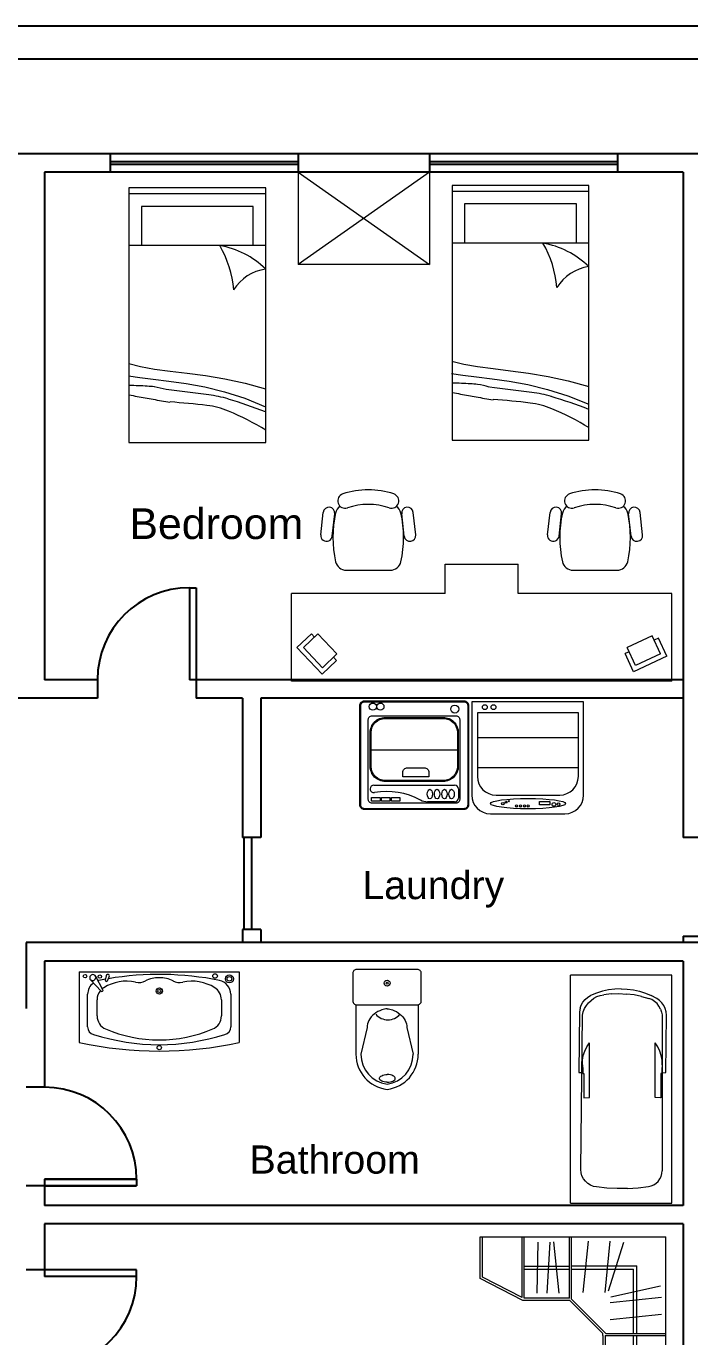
# Model space of a CAD drawing. Header units: millimetres. Extents: x -5354 to 175654, y 1543 to 8261111.
# Drawn here: x 8422 to 13472, y 8510 to 18481 of the extents above; entities that cross this region are included whole.
import ezdxf

# ---------------------------------------------------------------- set-up
doc = ezdxf.new("R2010")
doc.units = ezdxf.units.MM
for name, color, linetype in [('HouseName', 9, 'Continuous'), ('Muro', 7, 'Continuous'), ('Planta', 7, 'Continuous')]:
    doc.layers.add(name, color=color, linetype=linetype)
doc.layers.add('Moveis', color=250, linetype='Continuous', lineweight=13)
doc.styles.get("Standard").update_dxf_attribs({"font": 'arial.ttf'})

# ---------------------------------------------------------------- blocks, each defined once
blk = doc.blocks.new('A$C20C229D7')
for p, q in [((0, 600), (0, 100)), ((600, 600), (0, 600)), ((600, 100), (600, 600)), ((571.9, 542), (30.2, 542)), ((30.2, 542), (30.2, 200)), ((571.9, 200), (571.9, 542)), ((30.2, 409.8), (571.9, 409.8)), ((30.2, 248), (571.9, 248)), ((130.2, 100), (471.9, 100)), ((100, 0), (500, 0)), ((362.9, 65.3), (418.9, 65.3)), ((362.9, 47.9), (362.9, 65.3)), ((418.9, 47.9), (362.9, 47.9)), ((418.9, 65.3), (418.9, 47.9))]:
    blk.add_line(p, q)
for centre, radius in [((70.3, 571.6), 13), ((116.5, 571.6), 13), ((198.8, 67.9), 3.33), ((166.7, 53.9), 6.67), ((184.1, 61.9), 4.67), ((240.1, 41.9), 6), ((261.5, 41.9), 6), ((282.8, 41.9), 6), ((302.8, 41.9), 6), ((440.9, 49.9), 10), ((465.6, 51.3), 7.33)]:
    blk.add_circle(centre, radius)
for centre, start, end in [((130.2, 200), 180, 270), ((471.9, 200), 270, 0), ((100, 100), 180, 270), ((500, 100), 270, 0)]:
    blk.add_arc(centre, 100, start, end)
blk.add_ellipse((301.8, 54.4), major_axis=(202, 0), ratio=0.137115)
blk = doc.blocks.new('A$C2FDD3429')
for p, q in [((55, 319), (525, 319)), ((74.5, 130.3), (505.5, 130.3)), ((525.5, 110.3), (525.5, 62)), ((505.5, 42), (360.8, 42))]:
    blk.add_line(p, q)
for points in [[(25, 580), (555, 580, -0.414214), (580, 555), (580, 25, -0.414214), (555, 0), (25, 0, -0.414214), (0, 25), (0, 555, -0.414214)], [(25, 575), (555, 575, -0.414214), (575, 555), (575, 25, -0.414214), (555, 5), (25, 5, -0.414214), (5, 25), (5, 555, -0.414214)], [(65, 500.4), (512.6, 500.4, -0.414214), (532.6, 480.4), (532.6, 54.8, -0.414214), (512.6, 34.8), (65, 34.8, -0.414214), (45, 54.8), (45, 480.4, -0.414214)], [(135, 491.6), (445, 491.6, -0.414214), (525, 411.6), (525, 230.5, -0.414214), (445, 150.5), (135, 150.5, -0.414214), (55, 230.5), (55, 411.6, -0.414214)], [(135, 486.6), (445, 486.6, -0.414214), (520, 411.6), (520, 230.5, -0.414214), (445, 155.5), (135, 155.5, -0.414214), (60, 230.5), (60, 411.6, -0.414214)], [(254, 223.5), (342.7, 223.5, -0.414214), (367.7, 198.5), (367.7, 175.7), (229, 175.7), (229, 198.5, -0.414214)]]:
    blk.add_lwpolyline(points, format="xyb", close=True)
for points in [[(62.7, 64.8), (107.9, 64.8), (107.9, 45), (62.7, 45)], [(115, 64.8), (160.2, 64.8), (160.2, 45), (115, 45)], [(168.6, 64.8), (213.8, 64.8), (213.8, 45), (168.6, 45)]]:
    blk.add_lwpolyline(points, close=True)
for centre, radius in [((68.9, 549.4), 19.1), ((109.5, 549.4), 19.1), ((506.3, 536.3), 21.5)]:
    blk.add_circle(centre, radius)
for centre, radius, start, end in [((74.5, 110.3), 20, 90, 180), ((74.5, 110.7), 20, 180, 279.79342), ((143, -285.9), 382.4, 61.89073, 99.79342), ((505.5, 110.3), 20, 0, 90), ((360.8, 122), 80, 241.89073, 270), ((505.5, 62), 20, 270, 0)]:
    blk.add_arc(centre, radius, start, end)
for centre in [(373.4, 83.1), (373.4, 83.1), (411.5, 83.1), (411.5, 83.1), (451.1, 83.1), (451.1, 83.1), (489.2, 83.1), (489.2, 83.1)]:
    blk.add_ellipse(centre, major_axis=(0, -25.4), ratio=0.556202)
blk = doc.blocks.new('A$C58CD7F15')
for p, q in [((0, 0), (0, 0.75)), ((1.7, 0), (1.7, 0.75)), ((0.09, 0.333), (0.09, 0.585)), ((1.61, 0.585), (1.61, 0.333)), ((0.19, 0.295), (0.19, 0.468)), ((1.51, 0.468), (1.51, 0.295)), ((0.09, 0.238), (0.09, 0.333)), ((1.61, 0.333), (1.61, 0.238)), ((1.448, 0.191), (1.523, 0.048)), ((1.58, 0.085), (1.467, 0.204)), ((1.4, 0.094), (1.381, 0.053)), ((1.415, 0.041), (1.423, 0.087)), ((1.7, 0), (0, 0))]:
    blk.add_line(p, q)
for centre, radius in [((0.85, 0.804), 0.0231), ((0.848, 0.203), 0.0328), ((0.848, 0.203), 0.0168), ((0.105, 0.074), 0.0425), ((0.105, 0.074), 0.0245), ((0.257, 0.044), 0.0243), ((1.481, 0.05), 0.0182), ((1.638, 0.045), 0.0182)]:
    blk.add_circle(centre, radius)
for centre, radius, start, end in [((0.85, -3.219), 4.059, 77.9118, 102.0882), ((0.85, -1.494), 2.267, 72.089, 107.911), ((0.85, -0.729), 1.451, 66.9149, 113.0851), ((0.17, 0.585), 0.08, 102.424, 180), ((0.34, 0.468), 0.15, 113.0851, 180), ((1.36, 0.468), 0.15, 0, 66.9149), ((1.53, 0.585), 0.08, 0, 77.576), ((0.34, 0.295), 0.15, 180, 238.0738), ((1.36, 0.295), 0.15, 319.2864, 0), ((0.24, 0.238), 0.15, 180, 258.6169), ((0.501, 0.554), 0.455, 238.0738, 282.429), ((1.199, 0.554), 0.455, 257.571, 301.9262), ((1.36, 0.295), 0.15, 301.9262, 308.8465), ((1.458, 0.196), 0.012, 43.4858, 207.7897), ((1.458, 0.196), 0.012, 43.4858, 207.7897), ((1.46, 0.238), 0.15, 306.6595, 0), ((0.85, 3.268), 3.241, 258.6169, 279.5854), ((0.632, -0.037), 0.15, 61.3911, 102.429), ((0.829, 0.326), 0.263, 241.3911, 274.5159), ((0.871, 0.326), 0.263, 265.4841, 298.6089), ((1.068, -0.037), 0.15, 77.571, 118.6089), ((1.397, 0.045), 0.0183, 153.7022, 346.7439), ((1.411, 0.089), 0.012, 350.4963, 154.8002), ((0.85, 3.268), 3.241, 280.1512, 281.3831), ((1.46, 0.238), 0.15, 281.3831, 285.1221), ((1.554, 0.063), 0.0344, 206.6917, 39.7334), ((1.554, 0.062), 0.0294, 52.6927, 202.3523)]:
    blk.add_arc(centre, radius, start, end)
blk = doc.blocks.new('A$C036C0694')
for p, q in [((1.812, 0.806, -0.343), (0, 0.806, -0.343)), ((0, 0.806, -0.343), (0, 0, -0.343)), ((0.24, 0.743, -0.343), (0.219, 0.728, -0.343)), ((0.265, 0.754, -0.343), (0.24, 0.743, -0.343)), ((0.291, 0.761, -0.343), (0.265, 0.754, -0.343)), ((0.317, 0.764, -0.343), (0.291, 0.761, -0.343)), ((0.294, 0.723, -0.343), (0.314, 0.73, -0.343)), ((0.314, 0.73, -0.343), (1.554, 0.73, -0.343)), ((0.774, 0.76, -0.343), (0.317, 0.764, -0.343)), ((0.676, 0.729, -0.343), (0.638, 0.722, -0.343)), ((0.713, 0.73, -0.343), (0.676, 0.729, -0.343)), ((0.713, 0.73, -0.343), (0.75, 0.727, -0.343)), ((0.776, 0.727, -0.343), (0.774, 0.76, -0.343)), ((1.577, 0.728, -0.343), (1.554, 0.73, -0.343)), ((1.812, 0, -0.343), (1.812, 0.806, -0.343)), ((0.143, 0.597, -0.343), (0.162, 0.643, -0.343)), ((0.185, 0.687, -0.343), (0.162, 0.643, -0.343)), ((0.2, 0.708, -0.343), (0.185, 0.687, -0.343)), ((0.194, 0.647, -0.343), (0.185, 0.624, -0.343)), ((0.208, 0.669, -0.343), (0.194, 0.647, -0.343)), ((0.219, 0.728, -0.343), (0.2, 0.708, -0.343)), ((0.225, 0.689, -0.343), (0.208, 0.669, -0.343)), ((0.246, 0.704, -0.343), (0.225, 0.689, -0.343)), ((0.269, 0.715, -0.343), (0.246, 0.704, -0.343)), ((0.269, 0.715, -0.343), (0.294, 0.723, -0.343)), ((0.569, 0.695, -0.343), (0.538, 0.674, -0.343)), ((0.972, 0.674, -0.343), (0.538, 0.674, -0.343)), ((0.604, 0.711, -0.343), (0.569, 0.695, -0.343)), ((0.638, 0.722, -0.343), (0.604, 0.711, -0.343)), ((0.75, 0.727, -0.343), (0.78, 0.727, -0.343)), ((0.78, 0.727, -0.343), (0.78, 0.72, -0.343)), ((0.78, 0.72, -0.343), (0.975, 0.72, -0.343)), ((0.975, 0.716, -0.343), (0.972, 0.674, -0.343)), ((0.975, 0.72, -0.343), (0.975, 0.716, -0.343)), ((1.599, 0.722, -0.343), (1.577, 0.728, -0.343)), ((1.619, 0.712, -0.343), (1.599, 0.722, -0.343)), ((1.638, 0.699, -0.343), (1.619, 0.712, -0.343)), ((1.653, 0.683, -0.343), (1.638, 0.699, -0.343)), ((1.665, 0.664, -0.343), (1.653, 0.683, -0.343)), ((1.674, 0.643, -0.343), (1.665, 0.664, -0.343)), ((1.679, 0.621, -0.343), (1.674, 0.643, -0.343)), ((0.117, 0.501, -0.343), (0.128, 0.55, -0.343)), ((0.128, 0.55, -0.343), (0.143, 0.597, -0.343)), ((0.168, 0.566, -0.343), (0.156, 0.506, -0.343)), ((0.168, 0.566, -0.343), (0.185, 0.624, -0.343)), ((1.689, 0.538, -0.343), (1.679, 0.621, -0.343)), ((1.694, 0.455, -0.343), (1.689, 0.538, -0.343)), ((0.109, 0.403, -0.343), (0.11, 0.452, -0.343)), ((0.11, 0.452, -0.343), (0.117, 0.501, -0.343)), ((0.146, 0.385, -0.343), (0.15, 0.446, -0.343)), ((0.156, 0.506, -0.343), (0.15, 0.446, -0.343)), ((1.694, 0.455, -0.343), (1.695, 0.373, -0.343)), ((0.109, 0.403, -0.343), (0.11, 0.353, -0.343)), ((0.11, 0.353, -0.343), (0.117, 0.304, -0.343)), ((0.148, 0.324, -0.343), (0.146, 0.385, -0.343)), ((0.148, 0.324, -0.343), (0.155, 0.265, -0.343)), ((1.695, 0.373, -0.343), (1.691, 0.29, -0.343)), ((0.117, 0.304, -0.343), (0.128, 0.255, -0.343)), ((0.128, 0.255, -0.343), (0.143, 0.207, -0.343)), ((0.161, 0.237, -0.343), (0.155, 0.265, -0.343)), ((0.17, 0.21, -0.343), (0.161, 0.237, -0.343)), ((0.183, 0.186, -0.343), (0.17, 0.21, -0.343)), ((1.691, 0.29, -0.343), (1.682, 0.208, -0.343)), ((0.143, 0.207, -0.343), (0.161, 0.161, -0.343)), ((0.175, 0.138, -0.343), (0.161, 0.161, -0.343)), ((0.193, 0.117, -0.343), (0.175, 0.138, -0.343)), ((0.2, 0.164, -0.343), (0.183, 0.186, -0.343)), ((0.214, 0.099, -0.343), (0.193, 0.117, -0.343)), ((0.219, 0.144, -0.343), (0.2, 0.164, -0.343)), ((0.24, 0.127, -0.343), (0.219, 0.144, -0.343)), ((0.265, 0.113, -0.343), (0.24, 0.127, -0.343)), ((0.29, 0.102, -0.343), (0.265, 0.113, -0.343)), ((0.972, 0.152, -0.343), (0.538, 0.152, -0.343)), ((0.569, 0.131, -0.343), (0.538, 0.152, -0.343)), ((0.604, 0.115, -0.343), (0.569, 0.131, -0.343)), ((0.638, 0.102, -0.343), (0.604, 0.115, -0.343)), ((0.78, 0.106, -0.343), (0.975, 0.106, -0.343)), ((0.78, 0.099, -0.343), (0.78, 0.106, -0.343)), ((0.975, 0.108, -0.343), (0.972, 0.152, -0.343)), ((0.975, 0.106, -0.343), (0.975, 0.108, -0.343)), ((1.636, 0.12, -0.343), (1.617, 0.104, -0.343)), ((1.654, 0.138, -0.343), (1.636, 0.12, -0.343)), ((1.668, 0.16, -0.343), (1.654, 0.138, -0.343)), ((1.678, 0.183, -0.343), (1.668, 0.16, -0.343)), ((1.682, 0.208, -0.343), (1.678, 0.183, -0.343)), ((1.812, 0, -0.343), (0, 0, -0.343)), ((0.238, 0.086, -0.343), (0.214, 0.099, -0.343)), ((0.263, 0.077, -0.343), (0.238, 0.086, -0.343)), ((0.263, 0.077, -0.343), (0.291, 0.072, -0.343)), ((0.317, 0.095, -0.343), (0.29, 0.102, -0.343)), ((0.291, 0.072, -0.343), (0.774, 0.066, -0.343)), ((1.544, 0.083, -0.343), (0.317, 0.095, -0.343)), ((0.676, 0.097, -0.343), (0.638, 0.102, -0.343)), ((0.713, 0.095, -0.343), (0.676, 0.097, -0.343)), ((0.713, 0.095, -0.343), (0.75, 0.099, -0.343)), ((0.75, 0.099, -0.343), (0.78, 0.099, -0.343)), ((0.774, 0.066, -0.343), (0.774, 0.092, -0.343)), ((1.57, 0.085, -0.343), (1.544, 0.083, -0.343)), ((1.594, 0.092, -0.343), (1.57, 0.085, -0.343)), ((1.617, 0.104, -0.343), (1.594, 0.092, -0.343))]:
    blk.add_line(p, q)
blk = doc.blocks.new('A$C379C348A')
for p, q in [((1186, 1364), (1396, 1771)), ((1213, 1371), (1408, 1751)), ((1396, 1771), (1793, 1771)), ((1408, 1751), (1793, 1751)), ((1793, 1771), (1793, 0)), ((1186, 917), (1186, 1364)), ((1206, 1351), (1793, 1351)), ((1206, 921), (1206, 1351)), ((1213, 1371), (1793, 1371)), ((1479, 922), (1479, 1352)), ((1510, 922), (1510, 1352)), ((1256, 1229), (1741, 1219)), ((1741, 1108), (1256, 1136)), ((1256, 1020), (1745, 1071)), ((870, 601), (1186, 917)), ((870, 573), (1198, 901)), ((1198, 901), (1793, 901)), ((1206, 921), (1793, 921)), ((1484, 901), (1484, 309)), ((1515, 901), (1515, 278)), ((1260, 789), (1750, 739)), ((0, 395), (400, 601)), ((0, 372), (400, 578)), ((850, 601), (400, 601)), ((400, 578), (400, 0)), ((420, 581), (420, 0)), ((850, 581), (420, 581)), ((519, 533), (570, 43)), ((607, 47), (634, 533)), ((727, 533), (718, 47)), ((850, 601), (870, 601)), ((850, 581), (850, 0)), ((870, 573), (870, 0)), ((1004, 533), (1055, 43)), ((1166, 533), (1217, 43)), ((1321, 52), (1218, 527)), ((1261, 581), (1750, 531)), ((1737, 406), (1273, 551)), ((0, 395), (0, 0)), ((20, 383), (20, 0)), ((420, 309), (850, 309)), ((420, 278), (850, 278)), ((870, 309), (1484, 309)), ((870, 278), (1515, 278)), ((0, 0), (1793, 0))]:
    blk.add_line(p, q)
blk = doc.blocks.new('A$C051A4A38')
for p, q in [((17.8, 493.5), (17.8, 205.3)), ((382.2, 493.5), (382.2, 205.3)), ((83.8, 360.6), (47.8, 205.3)), ((316.2, 360.6), (352.2, 205.3))]:
    blk.add_line(p, q)
blk.add_lwpolyline([(377, 699.7), (23, 699.7, 0.414214), (0, 676.7), (0, 516.5, 0.414214), (23, 493.5), (377, 493.5, 0.414214), (400, 516.5), (400, 676.7, 0.414214)], format="xyb", close=True)
for points in [[(200, 470.6, 0.046371), (168.6, 463.3, 0.088923), (124.7, 439.5, 0.104957), (93.9, 401.9, 0.120011), (83.8, 360.6, 0.120011)], [(200, 470.6, -0.046371), (231.4, 463.3, -0.088923), (275.3, 439.5, -0.104957), (306.1, 401.9, -0.120011), (316.2, 360.6, -0.120011)], [(201.4, 41.2, -0.049911), (182.8, 43.1, -0.063732), (168.9, 47.8, -0.103622), (158.2, 56.1, -0.177768), (155.4, 63.7, -0.177768), (158.2, 71.3, -0.103622), (168.9, 79.6, -0.063732), (182.8, 84.3, -0.049911), (201.4, 86.2, -0.049911)], [(201.4, 41.2, 0.049911), (220, 43.1, 0.063732), (233.9, 47.8, 0.103622), (244.6, 56.1, 0.177768), (247.4, 63.7, 0.177768), (244.6, 71.3, 0.103622), (233.9, 79.6, 0.063732), (220, 84.3, 0.049911), (201.4, 86.2, 0.049911)]]:
    blk.add_lwpolyline(points, format="xyb")
for radius in [17.2, 5.75]:
    blk.add_circle((200, 620), radius)
for centre, radius, start, end in [((203.5, 493.5), 87.7, 218.01019, 270.90409), ((206.2, 493.5), 87.7, 269.09591, 321.98981), ((224.6, 205.3), 206.8, 180, 263.16375), ((224.6, 205.3), 176.8, 180, 261.99664), ((175.4, 205.3), 176.8, 278.00336, 0), ((175.4, 205.3), 206.8, 276.83625, 0)]:
    blk.add_arc(centre, radius, start, end)
blk = doc.blocks.new('A$C1BD73DC3')
for p, q in [((0.004, 2.05), (0.004, 0)), ((1.104, 2.05), (0.004, 2.05)), ((1.104, 0), (1.104, 2.05)), ((1.104, 2), (0.004, 2)), ((1.004, 1.9), (0.104, 1.9)), ((0.104, 1.9), (0.104, 1.585)), ((1.004, 1.585), (1.004, 1.9)), ((1.103, 1.585), (0.003, 1.585)), ((0.003, 0.637), (0.098, 0.612)), ((0, 0.538), (0.091, 0.523)), ((0.098, 0.612), (0.209, 0.592)), ((0.209, 0.592), (0.335, 0.576)), ((0.335, 0.576), (0.473, 0.559)), ((0.473, 0.559), (0.62, 0.54)), ((0.62, 0.54), (0.776, 0.514)), ((0.091, 0.523), (0.2, 0.51)), ((0.2, 0.51), (0.326, 0.495)), ((0.326, 0.495), (0.464, 0.475)), ((0.464, 0.475), (0.614, 0.448)), ((0.614, 0.448), (0.772, 0.409)), ((0.776, 0.514), (0.938, 0.479)), ((0.938, 0.479), (1.103, 0.432)), ((0.772, 0.409), (0.936, 0.357)), ((0.936, 0.357), (1.103, 0.289)), ((0.004, 0), (1.104, 0))]:
    blk.add_line(p, q)
for centre, radius, start, end in [((0.612, 0.89), 0.706, 45.932, 80.0688), ((-0.014, 1.152), 0.865, 5.1338, 30.0588), ((1.16, 1.029), 0.372, 98.8462, 147.4962), ((-0.237, -7.181), 7.645, 87.0877, 88.1729), ((0.091, -0.737), 1.192, 84.3388, 87.0877), ((-0.235, -1.731), 2.225, 76.0043, 78.5091), ((-3.053, -27.296), 27.926, 82.3893, 83.0962), ((1.207, 6.356), 6.091, 258.6365, 259.8703), ((0.385, 1.757), 1.419, 259.8703, 262.4267), ((0.477, 1.555), 1.237, 256.9635, 263.3706), ((-0.051, -5.418), 5.758, 83.1893, 86.1584), ((0.51, -0.63), 1.024, 73.3713, 82.3893), ((-0.34, -3.474), 3.992, 68.8081, 73.3713), ((0.554, -0.348), 0.652, 67.3406, 83.1893), ((-0.082, -1.872), 2.303, 58.9298, 67.3406)]:
    blk.add_arc(centre, radius, start, end)
blk = doc.blocks.new('A$C4FBE58CC')
for p, q in [((-1050, 800), (150, 800)), ((-1050, 800), (-1050, 150)), ((-900, 650), (0, 650)), ((-900, 650), (-900, 0)), ((0, 650), (0, 0)), ((150, 800), (150, 150)), ((-1050, 150), (-900, 150)), ((-900, 0), (0, 0)), ((0, 150), (150, 150))]:
    blk.add_line(p, q)

msp = doc.modelspace()

# ---------------------------------------------------------------- linework, layer by layer
at = {"layer": 'Moveis'}
for p, q in [((10492.1, 17369.1), (10492.1, 16669.1)), ((10492.1, 17369.1), (11492.1, 16669.1)), ((11492.1, 17369.1), (10492.1, 16669.1)), ((11492.1, 17369.1), (11492.1, 16669.1)), ((11492.1, 16669.1), (10492.1, 16669.1)), ((10663, 14611.4, -36.9), (10682.4, 14781.7, -36.9)), ((10751.5, 14601.3, -36.9), (10770.9, 14771.7, -36.9)), ((11298.8, 14601.3, -36.9), (11279.4, 14771.7, -36.9)), ((11387.3, 14611.4, -36.9), (11367.9, 14781.7, -36.9)), ((12388.9, 14611.4, -36.9), (12408.3, 14781.7, -36.9)), ((12477.4, 14601.3, -36.9), (12496.8, 14771.7, -36.9)), ((13024.7, 14601.3, -36.9), (13005.3, 14771.7, -36.9)), ((13113.2, 14611.4, -36.9), (13093.8, 14781.7, -36.9)), ((11609.7, 14164.9, -36.9), (11609.7, 14387.6, -36.9)), ((11609.7, 14387.6, -36.9), (12166.5, 14387.6, -36.9)), ((12166.5, 14164.9, -36.9), (12166.5, 14387.6, -36.9)), ((10858.1, 14341.5, -36.9), (11192.2, 14341.5, -36.9)), ((12584, 14341.5, -36.9), (12918, 14341.5, -36.9)), ((10440.6, 13496.9, -36.9), (10440.6, 14164.9, -36.9)), ((11609.7, 14164.9, -36.9), (10440.6, 14164.9, -36.9)), ((13335.6, 14164.9, -36.9), (12166.5, 14164.9, -36.9)), ((12166.5, 14164.9, -36.9), (12166.5, 14164.9, -36.9)), ((13335.6, 13496.9, -36.9), (13335.6, 14164.9, -36.9)), ((13335.6, 13496.9, -36.9), (10440.6, 13496.9, -36.9))]:
    msp.add_line(p, q, dxfattribs=at)
for centre, radius, start, end in [((10848.6, 14869.5, -36.9), 55.7, 108.48857, 288.48857), ((11025.2, 14341.5, -36.9), 612.4, 71.51143, 108.48857), ((11201.7, 14869.5, -36.9), 55.7, 251.51143, 71.51143), ((12574.5, 14869.5, -36.9), 55.7, 108.48857, 288.48857), ((12751, 14341.5, -36.9), 612.4, 71.51143, 108.48857), ((12927.6, 14869.5, -36.9), 55.7, 251.51143, 71.51143), ((10726.6, 14776.7, -36.9), 44.5, 353.50482, 173.50482), ((11590.9, 14592, -36.9), 835.1, 167.12549, 192.87451), ((10858.1, 14759, -36.9), 83.5, 124.1222, 167.50992), ((11025.2, 14341.5, -36.9), 501.1, 71.51143, 108.48857), ((11192.2, 14759, -36.9), 83.5, 12.49008, 55.8778), ((10459.4, 14592, -36.9), 835.1, 347.12549, 12.87451), ((11323.7, 14776.7, -36.9), 44.5, 6.49518, 186.49518), ((12452.5, 14776.7, -36.9), 44.5, 353.50482, 173.50482), ((13316.8, 14592, -36.9), 835.1, 167.12549, 192.87451), ((12584, 14759, -36.9), 83.5, 124.1222, 167.50992), ((12751, 14341.5, -36.9), 501.1, 71.51143, 108.48857), ((12918, 14759, -36.9), 83.5, 12.49008, 55.8778), ((12185.3, 14592, -36.9), 835.1, 347.12549, 12.87451), ((13049.5, 14776.7, -36.9), 44.5, 6.49518, 186.49518), ((10707.3, 14606.4, -36.9), 44.5, 173.50482, 353.50482), ((11343.1, 14606.4, -36.9), 44.5, 186.49518, 6.49518), ((12433.1, 14606.4, -36.9), 44.5, 173.50482, 353.50482), ((13068.9, 14606.4, -36.9), 44.5, 186.49518, 6.49518), ((10858.1, 14425, -36.9), 83.5, 192.49008, 270), ((11192.2, 14425, -36.9), 83.5, 270, 347.50992), ((12584, 14425, -36.9), 83.5, 192.49008, 270), ((12918, 14425, -36.9), 83.5, 270, 347.50992)]:
    msp.add_arc(centre, radius, start, end, dxfattribs=at)
at = {"layer": 'Muro'}
for p, q in [((21119.1, 18480.7), (-5044.1, 18480.7)), ((21119.1, 18230.7), (-5044.1, 18230.7))]:
    msp.add_line(p, q, dxfattribs=at)
at = {"layer": 'Planta'}
for p, q in [((13561.7, 17509.1), (2422.1, 17509.1)), ((9062.1, 17509.1), (9062.1, 17369.1)), ((10492.1, 17449.1), (9062.1, 17449.1)), ((10492.1, 17509.1), (10492.1, 17369.1)), ((11492.1, 17509.1), (11492.1, 17369.1)), ((12922.1, 17449.1), (11492.1, 17449.1)), ((12922.1, 17509.1), (12922.1, 17369.1)), ((13422.1, 17369.1), (8562.1, 17369.1)), ((8562.1, 17369.1), (8562.1, 15789.9)), ((8562.1, 17369.1), (8562.1, 15649.9)), ((10492.1, 17429.1), (9062.1, 17429.1)), ((12922.1, 17429.1), (11492.1, 17429.1)), ((13422.1, 17369.1), (13422.1, 13509.1)), ((8562.1, 15789.9), (8561.8, 15789.9)), ((8562.1, 15729.9), (8561.8, 15729.9)), ((8562.1, 15709.9), (8561.8, 15709.9)), ((8562.1, 15649.9), (8561.8, 15649.9)), ((8562.1, 15649.9), (8561.8, 15649.9)), ((8562.1, 15649.9), (8561.8, 15649.9)), ((8562.1, 15649.9), (8562.1, 13649.9)), ((8562.1, 15649.9), (8562.1, 13509.1)), ((13422.1, 15650.6), (13422.1, 12309.1)), ((9664.6, 14209.1), (9664.6, 13509.1)), ((9664.6, 14209.1), (9714.6, 14209.1)), ((9714.6, 14209.1), (9714.6, 13369.1)), ((8964.6, 13509.1), (8562.1, 13509.1)), ((8964.6, 13509.1), (8964.6, 13369.1)), ((13422.1, 13509.1), (9664.6, 13509.1)), ((8562.1, 13369.1), (7772.1, 13369.1)), ((8964.6, 13369.1), (8562.1, 13369.1)), ((10067.1, 13369.1), (9714.6, 13369.1)), ((10067.1, 13369.1), (9714.6, 13369.1)), ((10067.1, 13369.1), (9714.6, 13369.1)), ((10067.1, 13369.1), (10067.1, 12309.1)), ((13422.1, 13369.1), (10207.1, 13369.1)), ((13422.1, 13369.1), (10207.1, 13369.1)), ((13422.1, 13369.1), (10207.1, 13369.1)), ((10207.1, 13369.1), (10207.1, 12309.1)), ((13422.1, 13369.1), (13422.1, 12309.1)), ((10207.1, 12309.1), (10067.1, 12309.1)), ((10077.1, 12309.1), (10077.1, 11609.1)), ((10137.1, 12309.1), (10137.1, 11609.1)), ((13562, 12309.1), (13422.1, 12309.1)), ((13562, 12309.1), (13422.1, 12309.1)), ((10207.1, 11609.1), (10067.1, 11609.1)), ((10067.1, 11609.1), (10067.1, 11509.1)), ((10207.1, 11609.1), (10207.1, 11509.1)), ((10067.1, 11509.1), (8422.1, 11509.1)), ((8422.1, 11509.1), (8422.1, 11009.1)), ((10067.1, 11509.1), (8562.1, 11509.1)), ((10067.1, 11509.1), (8562.1, 11509.1)), ((10067.1, 11559.1), (10067.1, 11509.1)), ((13562, 11509.1), (10067.1, 11509.1)), ((13422.1, 11509.1), (10207.1, 11509.1)), ((13422.1, 11509.1), (10207.1, 11509.1)), ((13422.1, 11559.1), (13422.1, 11509.1)), ((13422.1, 11559.1), (13422.1, 11509.1)), ((13422.1, 11559.1), (14262, 11559.1)), ((13422.1, 11369.1), (8562.1, 11369.1)), ((8562.1, 11369.1), (8562.1, 11099.1)), ((8562.1, 11369.1), (8562.1, 11099.1)), ((13422.1, 11369.1), (13422.1, 9509.1)), ((13422.1, 11369.1), (13422.1, 9509.1)), ((8562.1, 11099.1), (8562.1, 10409.1)), ((8562.1, 10409.1), (8422.1, 10409.1)), ((9262.1, 9709.1), (8562.1, 9709.1)), ((8562.1, 9709.1), (8562.1, 9509.1)), ((8562.1, 9709.1), (8562.1, 9509.1)), ((8562.1, 9709.1), (9262.1, 9709.1)), ((9262.1, 9709.1), (9262.1, 9659.1)), ((9262.1, 9659.1), (8422.1, 9659.1)), ((8562.1, 9659.1), (9262.1, 9659.1)), ((13422.1, 9509.1), (8562.1, 9509.1)), ((13422.1, 9509.1), (8562.1, 9509.1)), ((13422.1, 9369.1), (8562.1, 9369.1)), ((8562.1, 9369.1), (8562.1, 8969.1)), ((13422.1, 9369.1), (13422.1, 4649.1)), ((9262.1, 9019.1), (8422.1, 9019.1)), ((9262.1, 8969.1), (9262.1, 9019.1)), ((9262.1, 8969.1), (8562.1, 8969.1))]:
    msp.add_line(p, q, dxfattribs=at)
for centre, start, end in [((9664.6, 13509.1), 90, 180), ((8562.1, 9709.1), 0, 90), ((8562.1, 8969.1), 270, 0)]:
    msp.add_arc(centre, 700, start, end, dxfattribs=at)

# ---------------------------------------------------------------- block references
at = {"layer": 'Moveis'}
for name, p, xscale, yscale, zscale in [('A$C1BD73DC3', (9200, 15312.5), 945.9970684388263, 945.9970684388263, 945.9970684388263), ('A$C1BD73DC3', (11659.2, 15330.8), 945.9970684388263, 945.9970684388263, 945.9970684388263), ('A$C2FDD3429', (10961.4, 12520.7), 1.426483486067206, 1.426483486067206, 1.426483486067206), ('A$C20C229D7', (11812.9, 12489.3), 1.418096980654337, 1.418096980654337, 1.418096980654337), ('A$C051A4A38', (10907.5, 10392.9), 1.303385878847043, 1.303385878847043, 1.303385878847043)]:
    msp.add_blockref(name, p, dxfattribs=dict(at, xscale=xscale, yscale=yscale, zscale=zscale))
for name, p, xscale, yscale, zscale, rotation in [('A$C4FBE58CC', (10641.5, 13857.2, 2.4), 0.2330948270168686, 0.2330948270168686, 0.2330948270168686, 133.4555896930247), ('A$C4FBE58CC', (12996.1, 13754.1, 2.4), 0.2330948270168685, 0.2330948270168685, 0.2330948270168685, 204.905689473788), ('A$C58CD7F15', (10043.4, 11286.4), 716.6302627752518, 716.6302627752518, 716.6302627752518, 180), ('A$C036C0694', (12563.3, 11261.1, -16.7), 957.329399615536, 957.329399615536, 957.329399615536, 270), ('A$C379C348A', (13290.4, 7841.3), 0.7977021456316297, 0.7977021456316297, 0.7977021456316297, 90)]:
    msp.add_blockref(name, p, dxfattribs=dict(at, xscale=xscale, yscale=yscale, zscale=zscale, rotation=rotation))

# ---------------------------------------------------------------- texts
at = {"layer": 'HouseName'}
for s, height, p in [('Bedroom', 233.57, (9207, 14579.5)), ('Laundry', 213.95, (10979.8, 11839.9)), ('Bathroom', 213.95, (10121.8, 9751.8))]:
    msp.add_text(s, height=height, dxfattribs=at).set_placement(p)

doc.saveas('drawing.dxf')
